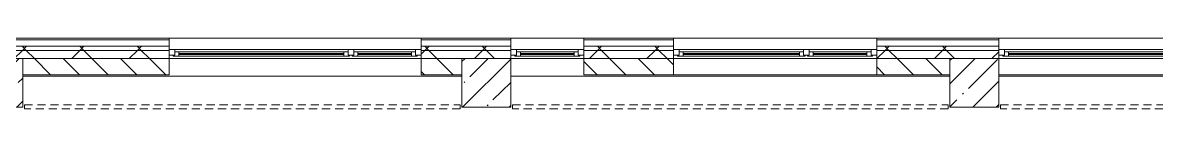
# Model space of a CAD drawing. Header units: millimetres. Extents: x -5714 to 188114, y -8553 to 29000.
# Drawn here: x 103864 to 117802, y 26479 to 27350 of the extents above; entities that cross this region are included whole.
import ezdxf

# ---------------------------------------------------------------- set-up
doc = ezdxf.new("R2010")
doc.units = ezdxf.units.MM
doc.linetypes.add('200_ШТРИХ__ш1_п0_6_', pattern=[160, 100, -60])
for name, color, linetype, lineweight in [('A-DETL-MBND-1', 7, '200_ШТРИХ__ш1_п0_6_', 9), ('A-GLAZ-2', 7, 'Continuous', 5), ('A-WALL', 7, 'Continuous', 9), ('A-WALL-2', 7, 'Continuous', 5), ('I-WALL-2', 7, 'Continuous', 5), ('S-COLS-2', 7, 'Continuous', 5)]:
    doc.layers.add(name, color=color, linetype=linetype, lineweight=lineweight)
pattern_1 = [(45, (61103.76, 0), (-353.5534, 353.5534), []), (135, (61103.76, 0), (-353.5534, -353.5534), [])]
pattern_2 = [(45, (61103.76, 0), (-285.123, 285.123), []), (45, (61388.9, 0), (-285.123, 285.123), [504.031, -100.806, 16.764, -84.042])]

# ---------------------------------------------------------------- blocks, each defined once
blk = doc.blocks.new('BSC_Колонна _Прямоугольная - 600х600-V127-3_9_1_птичка')
at = {"layer": 'S-COLS-2'}
h = blk.add_hatch(dxfattribs=at)
h.set_pattern_fill('FP_69', color=256, style=0, pattern_type=2)
h.set_pattern_definition([(45, (-42460, -26800), (-285.123, 285.123), []), (45, (-42174.88, -26800), (-285.123, 285.123), [504.031, -100.806, 16.764, -84.042])])
h.paths.add_polyline_path([(-300, -300), (300, -300), (300, 300), (-300, 300)])
for p, q in [((300, 300), (-300, 300)), ((-300, 300), (-300, -300)), ((300, -300), (300, 300)), ((-300, -300), (300, -300))]:
    blk.add_line(p, q, dxfattribs=at)
blk = doc.blocks.new('120_Окно_СКБ_2Ст - 120_Окно_СКБ_2Ст 3100х2500 _мал_створка слева_ 2-19089248-3_9_1_птичка')
at = {"layer": 'A-GLAZ-2'}
for p, q in [((-1550, -75), (-1550, -5)), ((-1550, -5), (-1480, -5)), ((1550, -5), (-1550, -5)), ((-1480, -75), (-1550, -75)), ((-1550, -75), (-1500, -75)), ((-1480, -75), (-1500, -75)), ((-1500, -75), (-1500, -85)), ((-1500, -85), (670, -85)), ((670, -85), (-1500, -85)), ((-1480, -5), (-1480, -75)), ((650, -35), (-1480, -35)), ((-1480, -35), (-1480, -75)), ((-1430, -85), (-1430, -35)), ((-1430, -55), (600, -55)), ((600, -65), (-1430, -65)), ((600, -85), (600, -35)), ((650, -75), (650, -5)), ((650, -5), (720, -5)), ((650, -75), (650, -35)), ((720, -75), (650, -75)), ((670, -75), (650, -75)), ((670, -75), (700, -75)), ((670, -85), (670, -75)), ((720, -75), (700, -75)), ((700, -75), (700, -85)), ((700, -85), (1500, -85)), ((1500, -85), (700, -85)), ((720, -5), (720, -75)), ((1480, -35), (720, -35)), ((720, -35), (720, -75)), ((770, -85), (770, -35)), ((770, -55), (1430, -55)), ((1430, -65), (770, -65)), ((1430, -85), (1430, -35)), ((1480, -75), (1480, -5)), ((1480, -5), (1550, -5)), ((1480, -75), (1480, -35)), ((1550, -75), (1480, -75)), ((1500, -75), (1480, -75)), ((1500, -75), (1550, -75)), ((1500, -85), (1500, -75)), ((1550, -5), (1550, -75))]:
    blk.add_line(p, q, dxfattribs=at)
blk = doc.blocks.new('120_Окно_СКБ_2Ст - 120_Окно_СКБ_2Ст 2500х2500 _мал створка справа_-23206729-3_9_1_птичка')
at = {"layer": 'A-GLAZ-2'}
for p, q in [((-1250, -75), (-1250, -5)), ((-1250, -5), (-1180, -5)), ((1250, -5), (-1250, -5)), ((-1180, -75), (-1250, -75)), ((-1250, -75), (-1200, -75)), ((-1180, -75), (-1200, -75)), ((-1200, -75), (-1200, -85)), ((-1200, -85), (370, -85)), ((370, -85), (-1200, -85)), ((-1180, -5), (-1180, -75)), ((350, -35), (-1180, -35)), ((-1180, -35), (-1180, -75)), ((-1130, -85), (-1130, -35)), ((-1130, -55), (300, -55)), ((300, -65), (-1130, -65)), ((300, -85), (300, -35)), ((350, -75), (350, -5)), ((350, -5), (420, -5)), ((350, -75), (350, -35)), ((420, -75), (350, -75)), ((370, -75), (350, -75)), ((370, -75), (400, -75)), ((370, -85), (370, -75)), ((420, -75), (400, -75)), ((400, -75), (400, -85)), ((400, -85), (1200, -85)), ((1200, -85), (400, -85)), ((420, -5), (420, -75)), ((1180, -35), (420, -35)), ((420, -35), (420, -75)), ((470, -85), (470, -35)), ((470, -55), (1130, -55)), ((1130, -65), (470, -65)), ((1130, -85), (1130, -35)), ((1180, -75), (1180, -5)), ((1180, -5), (1250, -5)), ((1180, -75), (1180, -35)), ((1250, -75), (1180, -75)), ((1200, -75), (1180, -75)), ((1200, -75), (1250, -75)), ((1200, -85), (1200, -75)), ((1250, -5), (1250, -75))]:
    blk.add_line(p, q, dxfattribs=at)
blk = doc.blocks.new('120_Окно_СКБ_1Ст - 120_Окно_СКБ_1Ст_900х2500_h_-21649151-3_9_1_птичка')
at = {"layer": 'A-GLAZ-2'}
for p, q in [((-450, -75), (-450, -5)), ((-450, -5), (-380, -5)), ((450, -5), (-450, -5)), ((-380, -75), (-450, -75)), ((-450, -75), (-400, -75)), ((-380, -75), (-400, -75)), ((-400, -75), (-400, -85)), ((-400, -85), (400, -85)), ((400, -85), (-400, -85)), ((-380, -5), (-380, -75)), ((380, -35), (-380, -35)), ((-380, -35), (-380, -75)), ((-330, -85), (-330, -35)), ((-330, -55), (330, -55)), ((330, -65), (-330, -65)), ((330, -85), (330, -35)), ((380, -75), (380, -5)), ((380, -5), (450, -5)), ((380, -75), (380, -35)), ((450, -75), (380, -75)), ((400, -75), (380, -75)), ((400, -75), (450, -75)), ((400, -85), (400, -75)), ((450, -5), (450, -75))]:
    blk.add_line(p, q, dxfattribs=at)

msp = doc.modelspace()

# ---------------------------------------------------------------- hatches: boundary and pattern name
at = {"layer": 'A-WALL-2'}
h = msp.add_hatch(dxfattribs=at)
h.set_pattern_fill('FP_66', color=256, style=0, pattern_type=2)
h.set_pattern_definition(pattern_1)
h.paths.add_polyline_path([(154263.8, 27200), (154313.8, 27200), (154313.8, 27250), (141453.8, 27250), (141453.8, 27200), (153396.4, 27200)])
h.paths.add_polyline_path([(137453.8, 27200), (138353.8, 27200), (138353.8, 27250), (137453.8, 27250)])
h.paths.add_polyline_path([(131913.8, 27200), (131913.8, 27250), (130713.8, 27250), (130713.8, 27200), (131023.5, 27200)])
h.paths.add_polyline_path([(127294.7, 27200), (128213.8, 27200), (128213.8, 27250), (123963.8, 27250), (123963.8, 27200), (125430.3, 27200)])
h.paths.add_polyline_path([(134013.8, 27200), (135353.8, 27200), (135353.8, 27250), (134013.8, 27250)])
h.paths.add_polyline_path([(122633.7, 27200), (123063.8, 27200), (123063.8, 27250), (120963.8, 27250), (120963.8, 27200), (121701.5, 27200)])
h.paths.add_polyline_path([(119837.1, 27200), (120063.8, 27200), (120063.8, 27250), (118963.8, 27250), (118963.8, 27200)])
h.paths.add_polyline_path([(115176, 27200), (115863.8, 27200), (115863.8, 27250), (114363.8, 27250), (114363.8, 27200)])
h.paths.add_polyline_path([(111447.2, 27200), (111863.8, 27200), (111863.8, 27250), (110764, 27250), (110764, 27200)])
h.paths.add_polyline_path([(109582.8, 27200), (109864, 27200), (109864, 27250), (108763.8, 27250), (108763.8, 27200)])
h.paths.add_polyline_path([(103163.8, 27200), (105663.8, 27200), (105663.8, 27250), (103163.8, 27250)])
h = msp.add_hatch(dxfattribs=at)
h.set_pattern_fill('FP_66', color=256, style=0, pattern_type=2)
h.set_pattern_definition(pattern_1)
h.paths.add_polyline_path([(154163.8, 27100), (154263.8, 27100), (154263.8, 27200), (141453.8, 27200), (141453.8, 27100), (153396.4, 27100)])
h.paths.add_polyline_path([(131913.8, 27100), (131913.8, 27200), (130713.8, 27200), (130713.8, 27100), (131023.5, 27100)])
h.paths.add_polyline_path([(135353.8, 27100), (135353.8, 27200), (134013.8, 27200), (134013.8, 27100), (134752.3, 27100)])
h.paths.add_polyline_path([(137453.8, 27100), (138353.8, 27100), (138353.8, 27200), (137453.8, 27200)])
h.paths.add_polyline_path([(128213.8, 27100), (128213.8, 27200), (123963.8, 27200), (123963.8, 27100), (127294.7, 27100)])
h.paths.add_polyline_path([(120963.8, 27100), (123063.8, 27100), (123063.8, 27200), (120963.8, 27200)])
h.paths.add_polyline_path([(120063.8, 27100), (120063.8, 27200), (118963.8, 27200), (118963.8, 27100), (119837.1, 27100)])
h.paths.add_polyline_path([(115176, 27100), (115863.8, 27100), (115863.8, 27200), (114363.8, 27200), (114363.8, 27100)])
h.paths.add_polyline_path([(111447.2, 27100), (111863.8, 27100), (111863.8, 27200), (110764, 27200), (110764, 27100)])
h.paths.add_polyline_path([(109582.8, 27100), (109864, 27100), (109864, 27200), (108763.8, 27200), (108763.8, 27100)])
h.paths.add_polyline_path([(104921.8, 27100), (105663.8, 27100), (105663.8, 27200), (103263.8, 27200), (103263.8, 27100), (103863.8, 27100)])
h = msp.add_hatch(dxfattribs=at)
h.set_pattern_fill('FP_64', color=256, style=0, pattern_type=2)
h.set_pattern_definition([(135, (61103.76, 0), (-176.7767, -176.7767), [])])
h.paths.add_polyline_path([(143142.2, 26900), (145303.8, 26900), (145303.8, 27100), (142253.8, 27100), (142253.8, 26900)])
h.paths.add_polyline_path([(141743.9, 26900), (141753.8, 26900), (141753.8, 27100), (141453.8, 27100), (141453.8, 26900)])
h.paths.add_polyline_path([(127263.8, 26900), (127263.8, 27100), (123963.8, 27100), (123963.8, 26900), (125430.3, 26900)])
h.paths.add_polyline_path([(130713.8, 26900), (131413.8, 26900), (131413.8, 27100), (130713.8, 27100)])
h.paths.add_polyline_path([(128213.8, 26900), (128213.8, 27100), (127863.8, 27100), (127863.8, 26900)])
h.paths.add_polyline_path([(134013.8, 26900), (134643.8, 26900), (134643.8, 27100), (134013.8, 27100)])
h.paths.add_polyline_path([(135143.8, 26900), (135353.8, 26900), (135353.8, 27100), (135143.8, 27100)])
h.paths.add_polyline_path([(137853.8, 26900), (137853.8, 27100), (137453.8, 27100), (137453.8, 26900), (137548.9, 26900)])
h.paths.add_polyline_path([(120963.8, 26900), (121263.8, 26900), (121263.8, 27100), (120963.8, 27100)])
h.paths.add_polyline_path([(118963.8, 26900), (120063.8, 26900), (120063.8, 27100), (118963.8, 27100)])
h.paths.add_polyline_path([(115263.8, 26900), (115263.8, 27100), (114363.8, 27100), (114363.8, 26900), (115176, 26900)])
h.paths.add_polyline_path([(121863.8, 26900), (123063.8, 26900), (123063.8, 27100), (121863.8, 27100)])
h.paths.add_polyline_path([(110764, 26900), (111863.8, 26900), (111863.8, 27100), (110764, 27100)])
h.paths.add_polyline_path([(109263.8, 26900), (109263.8, 27100), (108763.8, 27100), (108763.8, 26900)])
h.paths.add_polyline_path([(105663.8, 26900), (105663.8, 27100), (103863.8, 27100), (103863.8, 26900), (104921.8, 26900)])
at = {"layer": 'S-COLS-2'}
h = msp.add_hatch(dxfattribs=at)
h.set_pattern_fill('FP_62', color=256, style=0, pattern_type=2)
h.set_pattern_definition(pattern_2)
h.paths.add_polyline_path([(109582.8, 26500), (109863.8, 26500), (109863.8, 27100), (109263.8, 27100), (109263.8, 26500)])
h = msp.add_hatch(dxfattribs=at)
h.set_pattern_fill('FP_62', color=256, style=0, pattern_type=2)
h.set_pattern_definition(pattern_2)
h.paths.add_polyline_path([(115863.8, 26500), (115863.8, 27100), (115263.8, 27100), (115263.8, 26500)])

# ---------------------------------------------------------------- linework, layer by layer
at = {"layer": 'A-DETL-MBND-1'}
for p, q in [((103884.8, 26530), (103884.8, 26480)), ((103884.8, 26530), (109243.8, 26530)), ((109243.8, 26480), (109243.8, 26530)), ((109885, 26529), (109885, 26479)), ((109885, 26529), (115242.8, 26529)), ((115242.8, 26479), (115242.8, 26529)), ((115883.8, 26529), (115883.8, 26479)), ((115883.8, 26529), (121243.8, 26529)), ((109243.8, 26480), (103884.8, 26480)), ((115242.8, 26479), (109885, 26479)), ((121243.8, 26479), (115883.8, 26479))]:
    msp.add_line(p, q, dxfattribs=at)
at = {"layer": 'A-WALL'}
for p, q in [((105663.8, 27330), (103033.8, 27330)), ((109864, 27330), (108763.8, 27330)), ((111863.8, 27330), (110764, 27330)), ((115863.8, 27330), (114363.8, 27330)), ((105663.8, 27250), (103113.8, 27250)), ((105663.8, 27200), (103163.8, 27200)), ((109864, 27250), (108763.8, 27250)), ((109864, 27200), (108763.8, 27200)), ((111863.8, 27250), (110764, 27250)), ((111863.8, 27200), (110764, 27200)), ((115863.8, 27250), (114363.8, 27250)), ((115863.8, 27200), (114363.8, 27200))]:
    msp.add_line(p, q, dxfattribs=at)
at = {"layer": 'A-WALL-2'}
for p, q in [((130713.8, 27350), (103033.8, 27350)), ((105663.8, 26900), (105663.8, 27350)), ((108763.8, 27350), (108763.8, 26900)), ((109864, 26900), (109864, 27350)), ((110764, 27350), (110764, 26900)), ((111863.8, 26900), (111863.8, 27350)), ((114363.8, 27350), (114363.8, 26900)), ((115863.8, 27100), (115863.8, 27350)), ((153913.8, 27100), (103863.8, 27100)), ((109263.8, 26900), (109263.8, 27100)), ((109863.8, 27100), (109863.8, 26900)), ((115263.8, 26900), (115263.8, 27100)), ((103863.8, 26900), (105663.8, 26900)), ((108763.8, 26900), (109263.8, 26900)), ((109863.8, 26900), (109864, 26900)), ((110764, 26900), (111863.8, 26900)), ((114363.8, 26900), (115263.8, 26900))]:
    msp.add_line(p, q, dxfattribs=at)
at = {"layer": 'I-WALL-2'}
for p, q in [((105663.8, 27100), (108763.8, 27100)), ((109864, 27100), (110764, 27100)), ((111863.8, 27100), (114363.8, 27100)), ((115863.8, 27100), (118963.8, 27100)), ((114363.8, 26900), (111863.8, 26900)), ((118963.8, 26900), (115863.8, 26900)), ((109263.8, 26880), (103863.8, 26880)), ((115263.8, 26880), (109863.8, 26880)), ((121263.8, 26880), (115863.8, 26880))]:
    msp.add_line(p, q, dxfattribs=at)
at = {"layer": 'S-COLS-2'}
for p, q in [((109863.8, 27100), (109263.8, 27100)), ((109263.8, 27100), (109263.8, 26900)), ((109863.8, 26900), (109863.8, 27100)), ((115863.8, 27100), (115263.8, 27100)), ((115263.8, 27100), (115263.8, 26900)), ((115863.8, 26500), (115863.8, 27100)), ((109263.8, 26900), (109263.8, 26500)), ((109863.8, 26500), (109863.8, 26900)), ((115263.8, 26900), (115263.8, 26500)), ((109263.8, 26500), (109863.8, 26500)), ((115263.8, 26500), (115863.8, 26500))]:
    msp.add_line(p, q, dxfattribs=at)

# ---------------------------------------------------------------- block references
at = {"layer": 'A-GLAZ-2'}
for name, p in [('120_Окно_СКБ_2Ст - 120_Окно_СКБ_2Ст 3100х2500 _мал_створка слева_ 2-19089248-3_9_1_птичка', (107213.8, 27215)), ('120_Окно_СКБ_1Ст - 120_Окно_СКБ_1Ст_900х2500_h_-21649151-3_9_1_птичка', (110314, 27215)), ('120_Окно_СКБ_2Ст - 120_Окно_СКБ_2Ст 2500х2500 _мал створка справа_-23206729-3_9_1_птичка', (113113.8, 27215)), ('120_Окно_СКБ_2Ст - 120_Окно_СКБ_2Ст 3100х2500 _мал_створка слева_ 2-19089248-3_9_1_птичка', (117413.8, 27215))]:
    msp.add_blockref(name, p, dxfattribs=at)
at = {"layer": 'S-COLS-2'}
msp.add_blockref('BSC_Колонна _Прямоугольная - 600х600-V127-3_9_1_птичка', (103563.8, 26800), dxfattribs=at)

doc.saveas('drawing.dxf')
